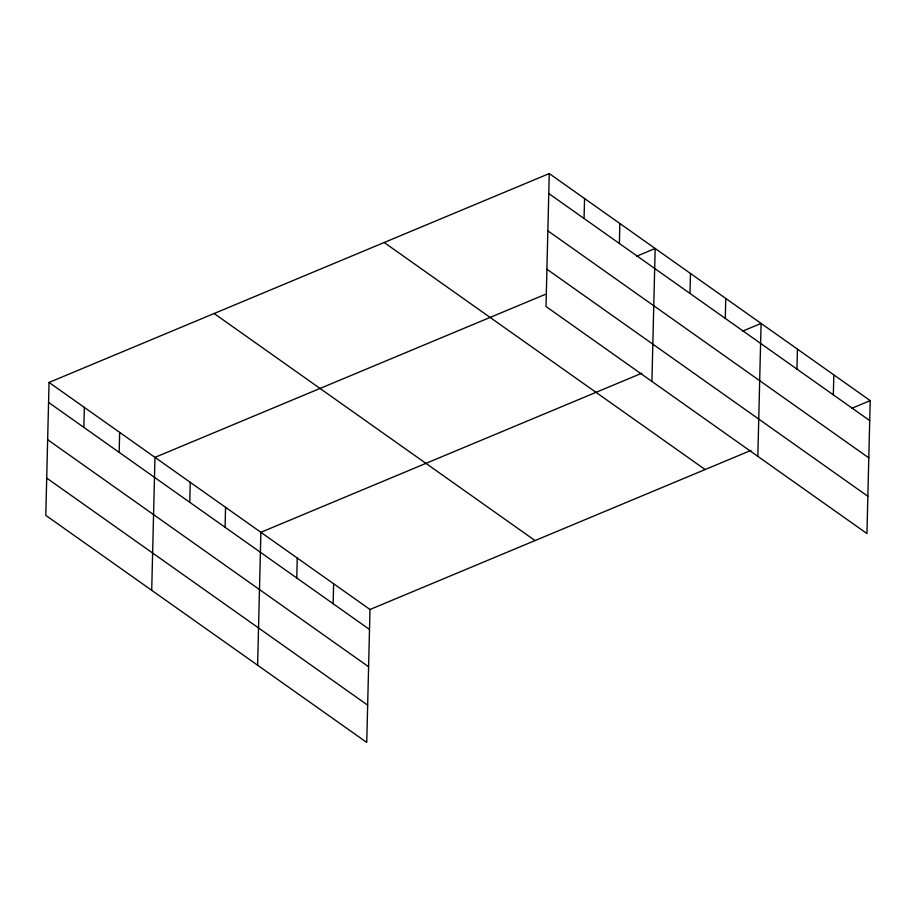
<?xml version="1.0" encoding="UTF-8"?>
<svg xmlns="http://www.w3.org/2000/svg" width="916" height="916" viewBox="0 0 916 916"><rect width="100%" height="100%" fill="white"/><g stroke="black" fill="none" stroke-linecap="round" stroke-linejoin="round"><path stroke-width="1.37" d="M49.052 382.441L45.8 515.387L366.744 742.429L369.995 609.495L49.052 382.441L549.256 173.571L870.2 400.613L866.948 533.559L546.005 306.505L549.256 173.571M83.86 427.383L84.352 407.414M119.172 452.367L119.653 432.398M151.713 590.316L154.964 457.37L545.123 294.448M189.784 502.311L190.265 482.343M225.084 527.284L225.565 507.315M257.625 665.234L260.877 532.299L641.864 373.201M296.761 577.996L297.253 558.027M333.138 603.724L333.619 583.755M584.065 218.512L584.557 198.543M619.376 243.484L619.857 223.515M651.917 381.434L655.169 248.488L636.826 256.148M689.977 293.429L690.469 273.472M725.289 318.413L725.77 298.444M757.83 456.363L761.082 323.417L742.739 331.077M796.966 369.114L797.447 349.145M833.342 394.853L833.823 374.884M369.995 609.495L750.983 450.397M851.857 408.273L870.2 400.613M548.764 193.528L869.708 420.581M547.848 230.821L868.803 457.863M546.909 269.224L867.864 496.277M384.182 242.5L705.137 469.542M214.115 313.512L535.058 540.566M48.559 402.41L369.514 629.452M47.655 439.691L368.598 666.745M46.716 478.106L367.66 705.148"/></g></svg>
